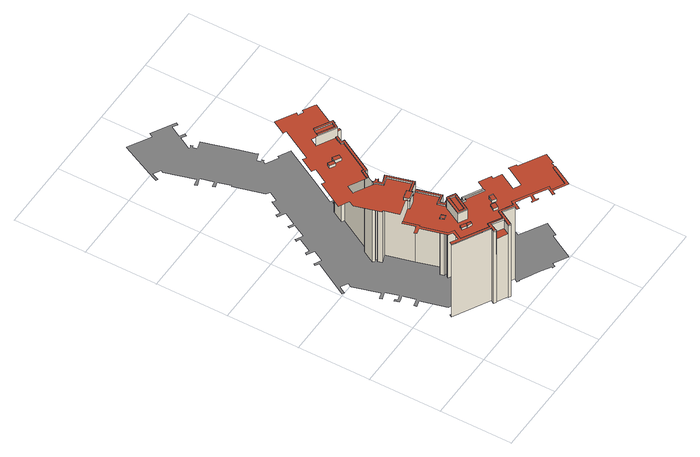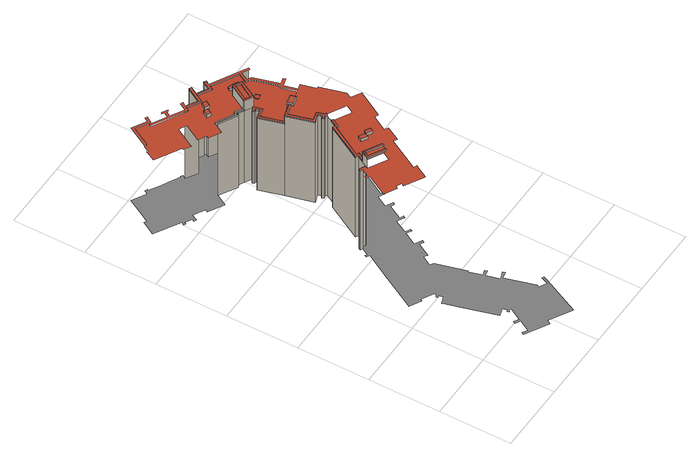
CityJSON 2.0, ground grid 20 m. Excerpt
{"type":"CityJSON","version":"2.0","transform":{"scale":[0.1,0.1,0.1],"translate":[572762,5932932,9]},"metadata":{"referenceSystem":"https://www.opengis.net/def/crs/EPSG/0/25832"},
"CityObjects":{
"building1":{"type":"Building","attributes":{"Grundfläche 2D":"1520.863275","Grundhöhe NN":"9.647"},"children":["building1-1","building1-2","building1-3","building1-4","building1-5","building1-6","building1-7","building1-8","building1-9","building1-10","building1-11","building1-12","building1-13","building1-14"],"geometry":[{"type":"MultiSurface","lod":"3","boundaries":[[[0,1,2,3]],[[4,5,6,7]],[[8,9,10,11]],[[9,8,12,13]],[[8,0,3,12]],[[0,8,11,14]],[[15,16,17,18,19,9,13,20]],[[9,19,18,21,22,10]],[[4,7,23,24]],[[25,26,27,28]],[[29,16,15,30]],[[31,32,33,34]],[[25,35,36,26]],[[37,17,16,29]],[[18,38,39,21]],[[40,41,42,43]],[[41,40,44,45]],[[44,40,46,38,37,29,30]],[[18,17,37,38]],[[38,46,40,43,47,39]],[[34,33,48,49]],[[50,24,23,51]],[[52,53,54,55,56]],[[49,48,57,58]],[[41,59,60,42]],[[61,28,27,62,63]],[[59,41,45,64]],[[65,66,67,68]],[[69,70,71,72]],[[66,73,74,67]],[[75,76,77,78]],[[79,50,51,80]],[[81,82,65,68]],[[71,83,84,72]],[[76,85,86,77]],[[87,88,89,90]],[[85,91,92,86]],[[93,82,81,94]],[[83,93,94,84]],[[95,96,97,98,99,100,101,102,103,104,80,51,23,7,6,105,106,107,108,109,110,111,112,113,114,115,116,117,118,119,14,11,10,22,21,39,47,43,42,60,120,121,122,123,124,125,126,127,128,129,130,131,132,133,134,135,136,137]],[[138,139,140,87,90,141]],[[92,91,142,139,138,143]],[[62,144,145,63]],[[88,146,147,89]],[[148,149,150,75,78,151]],[[73,152,153,74]],[[154,70,69,155]],[[156,157,158,159,160,58,57,161,162]],[[152,73,163,164]],[[59,165,120,60]],[[165,59,64,166]],[[144,167,168,145]],[[152,169,170,153]],[[156,154,155,171]],[[152,164,172,169]],[[158,157,156,171,147,146]],[[173,174,79,80,104,103]],[[175,176,177,149,148,178]],[[167,179,180,168]],[[169,181,182,170]],[[144,62,27,26,36,183,66,65,82,93,83,71,70,154,156,162,161,57,48,33,32,184,185,186,187,188,5,4,24,50,79,174,173,189,190,191,192,193,194,195,196,197,198,199,200,201,202,203,204,205,206,207,208,209,210,211,212,213,214,215,179,167]],[[216,217,218,150,149,177,176,219,220,221,222,223,224,225,226,227,228,229,230,231,232,233,234,235,236,237,238,239,240,241,242,243,244,245,246,247,248,249,250,251,252,253,254,255,256,257,258,259,260,261,262,263,264,31,34,49,58,160,159,158,146,88,87,140,139,142,91,85,76,75,265,266,267]],[[181,169,172,268]],[[219,176,175,269]],[[20,13,12,3,2,270,271,272,273,274,275,276,277,278,279,280,281,282,283,284,285,286,287,288,289,290,291,292,293,294,295,296,297,298,299,300,301,302,303,304,305,306,307,308,309,310,311,312,313,314,315,316,317,318,319,320,321,322,323,324,325,326,327,328,329,330,331,332,333,334,335,336,337,338,339,340,341,342,343,344,345,346,347,348,349,350,351,352,353,354,355,356,357,358,359,360,361,362,363,364,365,366,367,368,369,370,371,372,373,374,375,376,377,378,379,380,381,382,383,384,385,386,387,388,389,390,391,392,393,394,395,396,397,398,399,400,401,402,269,175,178,148,151,78,77,86,92,143,138,141,90,89,147,171,155,69,72,84,94,81,68,67,74,153,170,182,403,404,405,406,407,408,409,410,411,412,413,414,415,416,417,418,419,420,421,422,423,424,425,426,427,428,429,166,64,45,44,30,15]],[[430,431,432,433,434,435,224,223]],[[401,221,220,219,269,402]],[[436,437,438,439,440,441]],[[399,228,222,221,401,400]],[[442,443,444,445,446,432,431,222,228,447]],[[229,228,399,398]],[[443,227,444]],[[444,227,226,448]],[[230,229,398,397]],[[232,231,396,395]],[[231,230,397,396]]],"semantics":{"surfaces":[{"type":"WallSurface"},{"type":"RoofSurface"},{"type":"GroundSurface"}],"values":[0,0,0,0,0,0,0,0,0,0,0,0,0,1,0,0,0,0,0,0,0,0,1,0,0,0,0,0,0,0,0,0,0,0,0,0,0,0,0,1,0,0,0,0,0,0,0,0,0,0,0,0,0,0,0,0,0,0,0,0,1,1,0,0,2,0,0,1,0,0,0,0,0,0,0,0]}}]},
"building1-1":{"type":"BuildingInstallation","parents":["building1"],"geometry":[{"type":"MultiSurface","lod":"3","boundaries":[[[449,450,451,452,453]],[[454,455,456,451,450,449,457]],[[458,452,451,456,459]],[[458,460,453,452]],[[460,457,449,453]]],"semantics":{"surfaces":[{"type":"RoofSurface"},{"type":"WallSurface"}],"values":[0,1,1,1,1]}}]},
"building1-2":{"type":"BuildingInstallation","parents":["building1"],"geometry":[{"type":"MultiSurface","lod":"3","boundaries":[[[461,456,455,462]],[[454,463,462,455]],[[463,464,461,462]],[[464,459,456,461]]],"semantics":{"surfaces":[{"type":"RoofSurface"},{"type":"WallSurface"}],"values":[0,1,1,1]}}]},
"building1-3":{"type":"BuildingInstallation","parents":["building1"],"geometry":[{"type":"MultiSurface","lod":"3","boundaries":[[[465,466,467,468]],[[465,468,469,470]],[[468,467,471,469]],[[466,465,470,472]],[[467,466,472,471]]],"semantics":{"surfaces":[{"type":"RoofSurface"},{"type":"WallSurface"}],"values":[0,1,1,1,1]}}]},
"building1-4":{"type":"BuildingInstallation","parents":["building1"],"geometry":[{"type":"MultiSurface","lod":"3","boundaries":[[[473,474,475,476,477]],[[34,475,474,473,478,264,479,480,31]],[[34,49,476,475]],[[481,477,476,49,58,482,483,484]],[[473,477,481,478]]],"semantics":{"surfaces":[{"type":"RoofSurface"},{"type":"WallSurface"}],"values":[0,1,1,1,1]}}]},
"building1-5":{"type":"BuildingInstallation","parents":["building1"],"geometry":[{"type":"MultiSurface","lod":"3","boundaries":[[[485,486,487,488,489,490,491,492]],[[488,487,54,53]],[[489,488,53,52]],[[490,489,52,56]],[[35,25,492,491]],[[25,28,485,492]],[[28,61,486,485]]],"semantics":{"surfaces":[{"type":"RoofSurface"},{"type":"WallSurface"}],"values":[0,1,1,1,1,1,1]}}]},
"building1-6":{"type":"BuildingInstallation","parents":["building1"],"geometry":[{"type":"MultiSurface","lod":"3","boundaries":[[[493,491,490,494,487,486,495,496]],[[183,36,35,491,493,497]],[[54,487,494,490,56,55]],[[486,61,63,163,495]],[[497,493,496,495,163,73,66,498]]],"semantics":{"surfaces":[{"type":"RoofSurface"},{"type":"WallSurface"}],"values":[0,1,1,1,1]}}]},
"building1-7":{"type":"BuildingInstallation","parents":["building1"],"geometry":[{"type":"MultiSurface","lod":"3","boundaries":[[[499,500,501,502,503,504,505,506,507,508,509,510,511,483,482,512,513,514,515,516,517,518,519,520,521]],[[265,522,523,505,504,503]],[[523,524,525,526,508,507,506,505]],[[526,527,509,508]],[[510,509,527,528]],[[528,529,511,510]],[[529,484,483,511]],[[58,160,159,158,514,513,512,482]],[[158,146,515,514]],[[146,88,516,515]],[[88,87,517,516]],[[87,140,139,519,518,517]],[[139,142,91,521,520,519]],[[91,85,499,521]],[[85,76,500,499]],[[75,501,500,76]]],"semantics":{"surfaces":[{"type":"RoofSurface"},{"type":"WallSurface"}],"values":[0,1,1,1,1,1,1,1,1,1,1,1,1,1,1,1]}}]},
"building1-8":{"type":"BuildingInstallation","parents":["building1"],"geometry":[{"type":"MultiSurface","lod":"3","boundaries":[[[530,531,157,532,533,534,535,536,497,498,537,538,539,540,541]],[[534,533,161,542]],[[542,543,535,534]],[[543,544,536,535]],[[544,183,497,536]],[[66,65,537,498]],[[65,82,538,537]],[[82,93,539,538]],[[93,83,540,539]],[[83,71,541,540]],[[71,70,530,541]],[[70,154,531,530]],[[154,156,157,531]],[[162,161,533,532,157,156]]],"semantics":{"surfaces":[{"type":"RoofSurface"},{"type":"WallSurface"}],"values":[0,1,1,1,1,1,1,1,1,1,1,1,1,1]}}]},
"building1-9":{"type":"BuildingInstallation","parents":["building1"],"geometry":[{"type":"MultiSurface","lod":"3","boundaries":[[[545,546,547,548]],[[548,547,549,550]],[[545,548,550,551]],[[546,545,551,552]],[[547,546,552,549]]],"semantics":{"surfaces":[{"type":"RoofSurface"},{"type":"WallSurface"}],"values":[0,1,1,1,1]}}]},
"building1-10":{"type":"BuildingInstallation","parents":["building1"],"geometry":[{"type":"MultiSurface","lod":"3","boundaries":[[[553,554,555,556]],[[556,555,557,558]],[[553,556,558,559]],[[554,553,559,560]],[[555,554,560,557]]],"semantics":{"surfaces":[{"type":"RoofSurface"},{"type":"WallSurface"}],"values":[0,1,1,1,1]}}]},
"building1-11":{"type":"BuildingInstallation","parents":["building1"],"geometry":[{"type":"MultiSurface","lod":"3","boundaries":[[[561,562,563,564]],[[564,563,565,566]],[[566,567,561,564]],[[562,561,567,568]],[[568,565,563,562]]],"semantics":{"surfaces":[{"type":"RoofSurface"},{"type":"WallSurface"}],"values":[0,1,1,1,1]}}]},
"building1-12":{"type":"BuildingInstallation","parents":["building1"],"geometry":[{"type":"MultiSurface","lod":"3","boundaries":[[[569,570,571,572]],[[572,571,573,574]],[[569,572,574,575]],[[570,569,575,576]],[[571,570,576,573]]],"semantics":{"surfaces":[{"type":"RoofSurface"},{"type":"WallSurface"}],"values":[0,1,1,1,1]}}]},
"building1-13":{"type":"BuildingInstallation","parents":["building1"],"geometry":[{"type":"MultiSurface","lod":"3","boundaries":[[[577,578,579,431,430,580,581,582,583,584,585,586,587,588,589]],[[223,590,580,430]],[[590,591,581,580]],[[591,592,582,581]],[[583,582,592,593]],[[593,594,584,583]],[[594,218,585,584]],[[150,149,587,586]],[[149,177,176,589,588,587]],[[176,219,577,589]],[[219,220,221,579,578,577]],[[221,222,431,579]]],"semantics":{"surfaces":[{"type":"RoofSurface"},{"type":"WallSurface"}],"values":[0,1,1,1,1,1,1,1,1,1,1,1]}}]},
"building1-14":{"type":"BuildingInstallation","parents":["building1"],"geometry":[{"type":"MultiSurface","lod":"3","boundaries":[[[595,596,597,598,599,600,601,602,603,604,605,606,607]],[[601,600,436,441]],[[439,603,602,601,441,440]],[[437,605,604,603,439,438]],[[607,606,434,433,432]],[[432,446,445,444,597,596,595,607]],[[444,448,598,597]],[[448,608,599,598]]],"semantics":{"surfaces":[{"type":"RoofSurface"},{"type":"WallSurface"}],"values":[0,1,1,1,1,1,1,1]}}]}
},
"vertices":[
[176,88,256],[80,141,256],[80,141,6],[176,88,6],[179,93,256],[108,133,256],[108,133,260],[179,93,260],[170,78,256],[176,74,256],[176,74,260],[170,78,260],[170,78,6],[176,74,6],[176,88,260],[177,76,6],[177,76,226],[187,95,226],[187,95,256],[176,75,256],[176,75,6],[187,95,260],[176,75,260],[184,103,260],[184,103,256],[151,166,287],[151,166,256],[174,154,256],[174,154,287],[207,60,226],[207,60,6],[129,293,283],[129,293,256],[130,289,256],[130,289,283],[177,213,287],[177,213,256],[218,78,226],[218,78,256],[218,78,260],[206,58,256],[212,55,256],[212,55,260],[206,58,260],[206,58,6],[212,55,6],[207,60,256],[207,60,260],[153,295,256],[153,295,283],[220,82,256],[220,82,260],[159,168,287],[172,161,287],[196,203,287],[183,210,287],[182,210,287],[152,299,256],[152,299,283],[235,96,256],[235,96,260],[200,200,287],[200,200,256],[200,200,260],[235,96,6],[188,220,256],[185,215,256],[185,215,6],[188,220,6],[184,237,6],[184,237,256],[187,226,256],[187,226,6],[203,205,256],[203,205,6],[135,397,283],[140,393,283],[140,393,6],[135,397,6],[233,103,256],[233,103,260],[195,221,6],[195,221,256],[193,228,256],[193,228,6],[140,394,283],[140,394,6],[142,387,283],[145,376,283],[145,376,6],[142,387,6],[146,396,283],[146,396,6],[195,222,256],[195,222,6],[396,5,260],[428,63,260],[423,66,260],[393,13,260],[360,31,260],[359,32,260],[365,41,260],[275,92,260],[269,82,260],[269,83,260],[122,159,260],[108,167,260],[89,237,260],[93,238,260],[82,280,260],[76,278,260],[85,243,260],[64,237,260],[66,230,260],[83,235,260],[103,163,260],[114,157,260],[103,136,260],[83,147,260],[80,141,260],[266,77,260],[260,67,260],[266,64,260],[277,84,260],[314,63,260],[306,50,260],[306,49,260],[301,52,260],[299,49,260],[315,40,260],[318,43,260],[312,47,260],[320,60,260],[357,39,260],[347,22,260],[345,19,260],[351,16,260],[357,27,260],[149,389,6],[149,389,283],[148,389,283],[148,389,6],[148,390,283],[148,390,6],[222,187,256],[222,187,260],[169,384,283],[169,384,6],[154,432,6],[154,432,283],[144,414,283],[144,414,6],[220,195,256],[220,195,6],[208,244,256],[208,244,6],[189,310,256],[189,310,260],[189,310,283],[184,309,283],[184,308,283],[184,308,256],[184,309,256],[203,205,260],[220,195,260],[266,77,256],[266,77,6],[226,193,256],[226,193,260],[224,201,256],[224,201,6],[189,310,6],[224,201,260],[269,82,256],[269,83,256],[161,428,6],[161,428,283],[155,431,283],[155,431,6],[275,166,256],[275,166,260],[273,174,256],[273,174,6],[180,217,256],[82,280,256],[93,238,256],[89,237,256],[108,167,256],[122,159,256],[275,92,256],[365,41,256],[359,32,256],[360,31,256],[393,13,256],[423,66,256],[428,63,256],[434,73,256],[436,78,256],[435,78,256],[436,79,256],[440,76,256],[440,77,256],[455,104,256],[386,144,256],[388,147,256],[387,147,256],[369,158,256],[368,158,256],[366,153,256],[338,102,256],[316,113,256],[319,118,256],[342,160,256],[320,172,256],[324,179,256],[292,196,256],[93,442,283],[98,440,283],[139,417,283],[216,526,283],[211,529,283],[209,530,283],[219,547,283],[214,550,283],[167,576,283],[179,597,283],[231,568,283],[230,567,283],[227,562,283],[227,561,283],[243,553,283],[246,559,283],[240,562,283],[251,581,283],[256,578,283],[256,577,283],[259,583,283],[250,588,283],[283,646,283],[279,648,283],[278,649,283],[250,665,283],[246,658,283],[230,666,283],[234,673,283],[187,700,283],[182,702,283],[161,666,283],[161,665,283],[165,663,283],[171,661,283],[122,574,283],[112,580,283],[90,542,283],[101,536,283],[77,494,283],[67,499,283],[26,427,283],[26,426,283],[53,412,283],[45,396,283],[64,327,283],[69,329,283],[80,286,283],[127,299,283],[131,391,283],[85,417,283],[80,419,283],[273,174,260],[216,526,6],[83,147,6],[103,136,6],[114,157,6],[103,163,6],[83,235,6],[66,230,6],[64,237,6],[85,243,6],[76,278,6],[62,274,6],[57,273,6],[53,286,6],[58,287,6],[60,280,6],[74,284,6],[65,320,6],[45,314,6],[44,313,6],[43,313,6],[41,320,6],[59,325,6],[58,326,6],[38,397,6],[39,400,6],[45,409,6],[24,421,6],[14,404,6],[12,401,6],[7,404,6],[62,502,6],[52,508,6],[55,513,6],[75,502,6],[92,533,6],[74,543,6],[72,544,6],[76,550,6],[86,545,6],[107,583,6],[98,588,6],[97,588,6],[101,594,6],[102,593,6],[120,583,6],[139,618,6],[126,625,6],[129,631,6],[129,630,6],[142,623,6],[143,623,6],[162,658,6],[158,660,6],[142,669,6],[145,675,6],[146,675,6],[156,669,6],[176,706,6],[182,702,6],[187,700,6],[202,726,6],[192,732,6],[169,815,6],[173,816,6],[163,852,6],[162,852,6],[148,848,6],[146,854,6],[161,858,6],[151,894,6],[135,889,6],[133,888,6],[129,887,6],[127,894,6],[145,898,6],[122,979,6],[123,981,6],[127,986,6],[105,998,6],[97,980,6],[96,978,6],[91,980,6],[95,990,6],[147,1097,6],[148,1097,6],[209,1062,6],[215,1073,6],[227,1066,6],[278,1037,6],[275,1031,6],[261,1040,6],[244,1009,6],[258,1001,6],[254,995,6],[241,1003,6],[232,987,6],[221,969,6],[222,969,6],[225,967,6],[227,967,6],[233,970,6],[235,964,6],[229,962,6],[232,950,6],[255,957,6],[281,863,6],[293,820,6],[294,816,6],[273,809,6],[276,797,6],[282,799,6],[284,794,6],[278,792,6],[277,791,6],[276,790,6],[274,786,6],[309,767,6],[312,772,6],[343,755,6],[341,751,6],[283,646,6],[250,588,6],[259,583,6],[256,577,6],[256,578,6],[251,581,6],[240,562,6],[246,559,6],[243,553,6],[227,561,6],[227,562,6],[219,547,6],[209,530,6],[211,529,6],[290,204,6],[332,181,6],[328,174,6],[344,164,6],[360,156,6],[369,172,6],[375,169,6],[372,163,6],[390,152,6],[393,158,6],[398,155,6],[393,146,6],[463,107,6],[460,102,6],[442,69,6],[434,73,6],[428,63,6],[396,5,6],[357,27,6],[351,16,6],[345,19,6],[347,22,6],[315,40,6],[299,49,6],[267,66,6],[266,64,6],[260,67,6],[214,550,287],[219,547,287],[219,547,315],[214,550,315],[172,573,315],[167,576,315],[181,589,315],[175,578,315],[216,554,315],[217,554,315],[223,564,315],[223,565,315],[228,563,287],[230,567,287],[230,567,315],[228,563,315],[227,562,315],[227,562,287],[231,568,315],
[148,139,264],[149,139,264],[153,147,264],[141,154,264],[136,146,264],[149,139,256],[149,139,263],[153,147,263],[148,139,256],[141,154,256],[153,147,256],[136,146,256],
[165,140,263],[161,133,263],[161,133,256],[165,140,256],
[152,214,258],[140,211,258],[143,200,258],[155,202,258],[155,202,256],[152,214,256],[143,200,256],[140,211,256],
[126,304,292],[129,293,292],[130,289,292],[153,295,292],[149,310,292],[126,304,283],[127,299,287],[129,293,287],[149,310,283],[152,299,287],[150,305,287],[150,305,283],
[174,154,291],[200,200,291],[196,203,291],[172,161,291],[159,168,291],[182,210,291],[177,213,291],[151,166,291],
[180,217,291],[183,210,291],[203,205,291],[185,215,291],[180,217,260],[185,215,260],
[140,394,287],[140,393,287],[135,397,287],[134,395,287],[131,391,287],[132,391,287],[135,389,287],[136,386,287],[139,375,287],[141,369,287],[165,376,287],[182,314,287],[151,305,287],[184,308,287],[184,309,287],[189,310,287],[169,384,287],[145,376,287],[142,387,287],[148,389,287],[149,389,287],[148,390,287],[146,396,287],[132,391,283],[135,389,283],[136,386,283],[139,375,283],[141,369,283],[165,376,283],[182,314,283],[151,305,283],
[184,237,260],[208,244,260],[184,309,260],[184,308,260],[201,247,260],[177,241,260],[182,221,260],[188,220,260],[195,221,260],[195,222,260],[193,228,260],[187,226,260],[201,247,256],[177,241,256],[182,221,256],
[249,122,264],[238,128,264],[229,114,264],[240,108,264],[229,114,256],[240,108,256],[249,122,256],[238,128,256],
[126,519,292],[121,510,292],[135,501,292],[141,510,292],[135,501,283],[141,510,283],[126,519,283],[121,510,283],
[269,140,265],[258,145,265],[250,131,265],[260,125,265],[250,131,256],[260,125,256],[269,140,256],[258,145,256],
[164,509,292],[148,519,292],[142,508,292],[158,499,292],[142,508,283],[158,499,283],[164,509,283],[148,519,283],
[216,526,287],[211,529,287],[209,530,287],[213,550,287],[202,527,287],[208,524,287],[158,435,287],[152,439,287],[139,417,287],[144,414,287],[154,432,287],[155,431,287],[161,428,287],[213,550,283],[202,527,283],[208,524,283],[158,435,283],[152,439,283],
[227,562,319],[228,563,319],[230,567,319],[231,568,319],[184,594,319],[181,589,319],[223,565,319],[223,564,319],[217,554,319],[216,554,319],[175,578,319],[172,573,319],[219,547,319],[184,594,315]
]}
